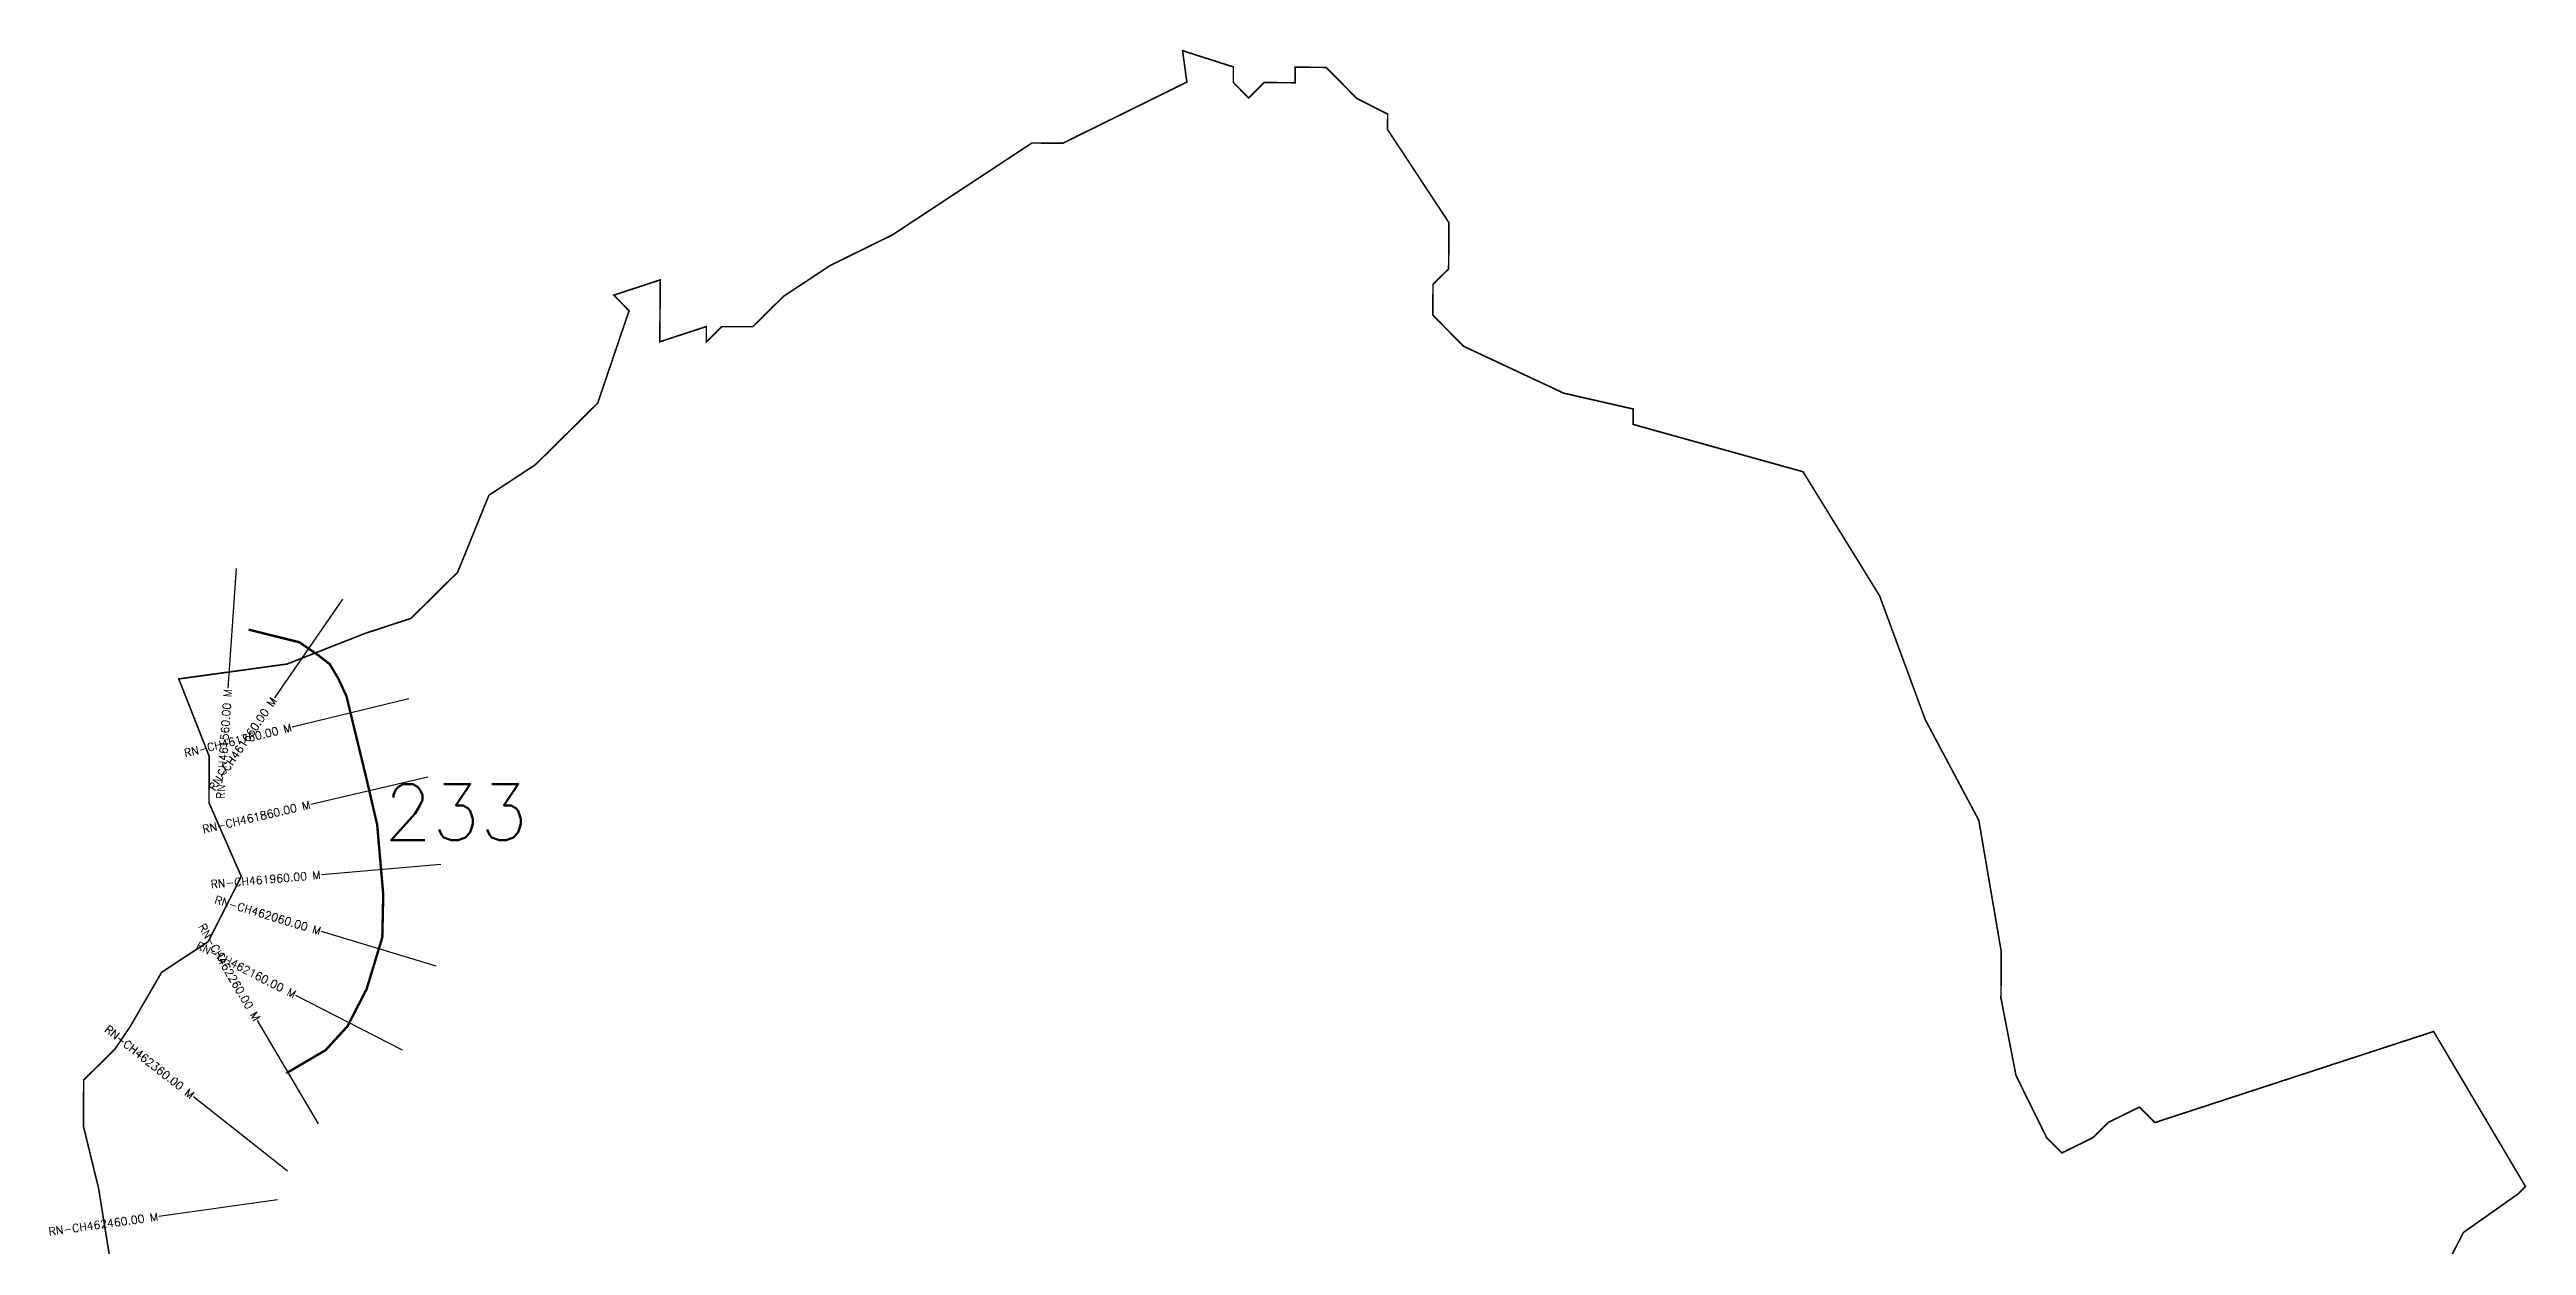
# Model space of a CAD drawing. Header units: metres. Extents: x 308589 to 311687, y 1909999 to 1913131.
# Drawn here: x 308589 to 311687, y 1911634 to 1913131 of the extents above; entities that cross this region are included whole.
import ezdxf
from ezdxf.enums import TextEntityAlignment as Align

# ---------------------------------------------------------------- set-up
doc = ezdxf.new("R2010")
doc.units = ezdxf.units.M
for name, color, linetype in [('CS', 134, 'Continuous'), ('CSMark', 6, 'Continuous'), ('NATURALLY PROTECTED', 3, 'Continuous')]:
    doc.layers.add(name, color=color, linetype=linetype)
doc.styles.get("Standard").update_dxf_attribs({"font": 'simplex.shx'})

msp = doc.modelspace()

# ---------------------------------------------------------------- linework, layer by layer
at = {"color": 6, "const_width": 2, "flags": 128}
for points in [[(309040.7, 1912419.1), (309099, 1912476.7), (309138.2, 1912573.2), (309196.4, 1912611.5), (309274.2, 1912688.4), (309313.5, 1912804.2), (309294.3, 1912823.6), (309352.4, 1912842.7), (309352, 1912765.3), (309410.1, 1912784.3), (309410.1, 1912764.9), (309429.4, 1912784.2), (309468.3, 1912784.2), (309507, 1912822.4), (309565.2, 1912860.8), (309642.8, 1912899), (309817.5, 1913014.1), (309856.1, 1913013.8), (310011.2, 1913090.3), (310005.8, 1913129.6), (310069.3, 1913109.3), (310069.3, 1913089.8), (310088.5, 1913070.5), (310107.9, 1913089.7), (310146.6, 1913089.5), (310146.7, 1913108.9), (310185.4, 1913108.7), (310223.8, 1913069.8), (310262.4, 1913050.2), (310262.2, 1913030.9), (310339, 1912914.4), (310338.6, 1912856.4), (310319.1, 1912837.2), (310318.9, 1912798.5), (310357.4, 1912759.6), (310482.7, 1912700.9), (310569.6, 1912681.1), (310569.5, 1912661.8), (310781.9, 1912602.6), (310877.7, 1912447.3), (310934.8, 1912292.3), (311001.8, 1912166.3), (311029.9, 1912001.8), (311029.5, 1911943.8), (311048.3, 1911847), (311086.5, 1911769.4), (311105.8, 1911750), (311144.5, 1911769.1), (311164, 1911788.3), (311202.8, 1911807.4), (311222, 1911788), (311570.7, 1911902), (311685.6, 1911708), (311675.9, 1911698.4), (311607.9, 1911650.4), (311588.3, 1911611.9)], [(308668.6, 1911589.7), (308649.9, 1911705.9), (308631, 1911783.3), (308631.3, 1911841.3), (308670.2, 1911879.7), (308689.7, 1911908.6), (308728.8, 1911976.1), (308787, 1912014.4), (308828.4, 1912096.1), (308788, 1912188.4), (308788.3, 1912246.4), (308750.2, 1912343.3), (308885.7, 1912361.9), (308982.6, 1912400), (309040.7, 1912419.1)]]:
    msp.add_lwpolyline(points, dxfattribs=at)
at = {"layer": 'CS'}
for p, q in [((308822.1, 1912481.3), (308811.8, 1912331.6)), ((308955.1, 1912443.1), (308870, 1912319.6)), ((309038, 1912318.2), (308892.2, 1912282.9)), ((309061.6, 1912220.4), (308915.5, 1912186.3)), ((309078, 1912111.2), (308928.6, 1912098.2)), ((309072.2, 1911983.7), (308928.7, 1912027.2)), ((309030.2, 1911878.7), (308896.8, 1911947.2)), ((308924.8, 1911786.4), (308848.9, 1911915.7)), ((308886.1, 1911727), (308768.6, 1911820.3)), ((308873.8, 1911691.4), (308725.2, 1911670.6))]:
    msp.add_line(p, q, dxfattribs=at)
at = {"layer": 'NATURALLY PROTECTED', "const_width": 3, "flags": 128}
msp.add_lwpolyline([(308837.6, 1912405), (308901.3, 1912389.1), (308923.9, 1912373.5), (308939.1, 1912361.7), (308949.7, 1912343.9), (308960, 1912321.6), (308985.3, 1912217.2), (308998.4, 1912160.8), (309006, 1912073.5), (309004.8, 1912019.7), (308985.3, 1911955.4), (308961.3, 1911908.6), (308933.8, 1911878.6), (308884.8, 1911849.8)], dxfattribs=at)

# ---------------------------------------------------------------- texts
at = {"insert": (309006.9, 1912211.6), "char_height": 70, "attachment_point": 1}
msp.add_mtext_dynamic_manual_height_columns('233', width=95.172, gutter_width=1, heights=[0], dxfattribs=at)
at = {"layer": 'CSMark'}
for s, rotation, p in [('RN-CH461660.00 M', 55.4512, (308869.4, 1912318.8)), ('RN-CH461560.00 M', 86.0467, (308811.7, 1912330.6)), ('RN-CH461760.00 M', 13.6056, (308891.3, 1912282.7)), ('RN-CH461860.00 M', 13.1076, (308914.5, 1912186.1)), ('RN-CH461960.00 M', 4.9583, (308927.6, 1912098.1)), ('RN-CH462060.00 M', 343.1608, (308927.7, 1912027.5)), ('RN-CH462260.00 M', 300.425, (308848.4, 1911916.6)), ('RN-CH462160.00 M', 332.825, (308895.9, 1911947.7)), ('RN-CH462360.00 M', 321.5645, (308767.8, 1911820.9)), ('RN-CH462460.00 M', 7.9605, (308724.2, 1911670.5))]:
    msp.add_text(s, height=10, rotation=rotation, dxfattribs=at).set_placement(p, align=Align.MIDDLE_RIGHT)

doc.saveas('drawing.dxf')
